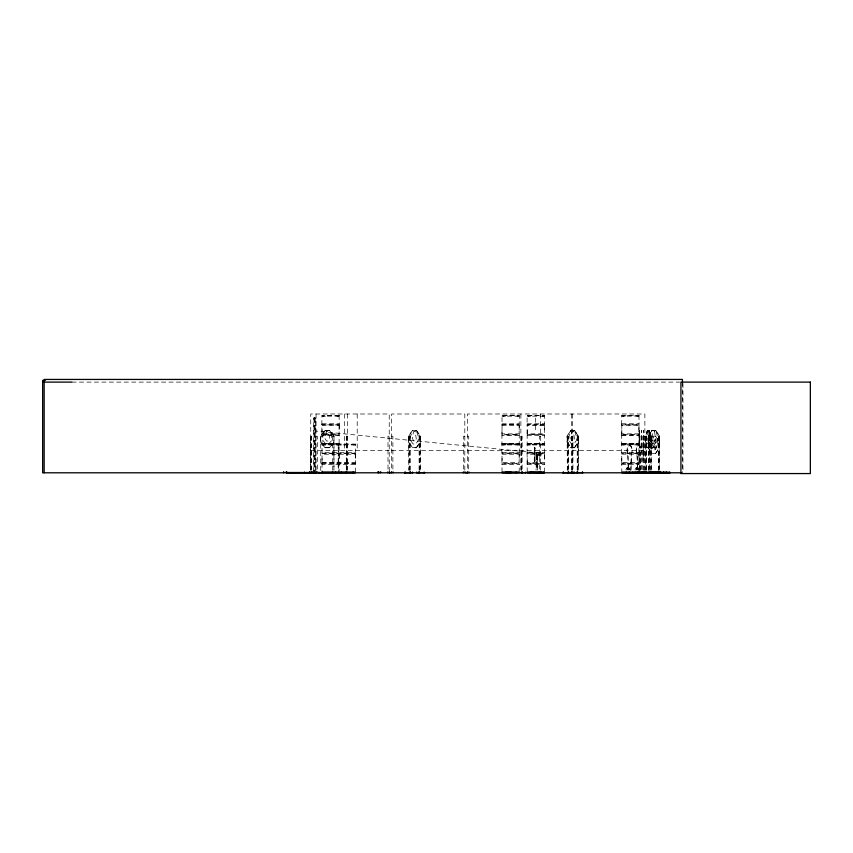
<?xml version="1.0" encoding="UTF-8"?>
<svg xmlns="http://www.w3.org/2000/svg" width="853" height="853" viewBox="0 0 853 853"><rect width="100%" height="100%" fill="white"/><g stroke="black" fill="none" stroke-linecap="round" stroke-linejoin="round"><path stroke-width="0.64" stroke-dasharray="4.26 3.2" d="M322.029 462.731L322.039 458.434M322.039 429.656L321.869 434.486L339.249 434.444M338.193 463.072L338.257 444.061L338.278 452.538M339.121 458.434L339.131 425.412M339.121 429.656L339.313 424.613M355.37 458.434L355.562 453.38M502.054 458.434L501.948 463.168L519.317 463.605M502.054 429.656L501.884 434.486L519.328 434.795M519.136 458.434L519.306 453.156L501.905 453.114L501.948 435.009L519.349 434.795M519.136 429.656L519.328 424.527M527.25 458.434L527.133 463.168L544.523 463.478M527.25 429.656L527.079 434.486L544.534 434.753L527.058 434.529M544.321 458.434L544.502 453.156L527.09 453.114L527.186 435.158M544.321 429.656L544.491 424.431M621.826 458.434L621.688 463.787M621.826 429.656L621.773 434.209M638.897 458.434L639.068 453.156L621.666 453.114L621.709 434.401M638.897 429.656L639.068 424.389L621.666 424.346L621.784 415.294L638.993 415.614M639.377 447.772L639.228 430.37L639.462 472.797M639.953 436.214L639.174 436.16L639.377 430.37M639.43 430.52L639.196 435.851M639.174 441.971L639.43 447.772L639.302 440.564M630.751 471.037L631.263 453.412A4.574 2.495 -90 0 0 631.263 446.94A4.574 2.495 -90 0 0 627.733 446.94A4.574 2.495 -90 0 0 627.733 453.412L628.213 469.779M631.028 469.779L631.508 453.412A4.574 2.495 -90 0 0 631.508 446.94A4.574 2.495 -90 0 0 627.968 446.94A4.574 2.495 -90 0 0 627.968 453.412L628.458 469.779M639.942 471.037L640.464 453.412A4.574 2.495 -90 0 0 640.464 446.94A4.574 2.495 -90 0 0 636.935 446.94A4.574 2.495 -90 0 0 636.935 453.412L637.415 469.779M640.219 469.779L640.699 453.412A4.574 2.495 -90 0 0 640.699 446.94A4.574 2.495 -90 0 0 637.17 446.94A4.574 2.495 -90 0 0 637.17 453.412L637.649 469.779M339.227 415.646L321.976 415.294L321.826 424.613L322.018 433.857L339.131 433.857M355.541 453.21L321.848 453.199L322.018 452.538L355.392 452.538L355.37 444.061M322.039 462.635L355.392 462.731M338.289 462.678L338.278 454.233M339.131 435.499L322.018 435.552L322.039 472.199M355.37 472.199L355.392 454.233L322.018 454.233L321.922 453.689L355.53 453.647M519.296 434.444L519.157 433.857L502.044 433.857L502.022 415.667M502.054 423.813L519.157 423.77L519.338 415.475L502.022 415.624M519.296 453.114L519.232 435.115M519.136 472.199L519.296 463.744L501.927 463.733L502.054 472.199M527.261 415.315L544.523 415.528L527.133 415.315L527.079 424.431M544.481 453.114L544.438 435.009M544.321 472.199L544.481 463.744L527.111 463.733L527.25 472.199M621.794 452.634L638.918 452.538L639.057 453.114M638.908 452.687L639.068 434.486L621.634 434.614M638.897 472.199L639.014 463.168M339.131 454.233L339.121 472.199M501.863 424.613L519.306 424.837M502.044 454.233L519.157 454.233L519.136 462.635L502.054 462.678L501.98 452.986M621.794 454.127L638.918 454.233L638.897 462.635L621.816 462.678L621.688 453.124M627.733 469.043C627.893 467.839 627.456 469.001 627.808 467.934M628.917 468.35L629.205 469.054L629.471 468.222M629.365 468.979C628.128 469.385 629.695 467.487 629.375 468.894M629.311 468.286L627.872 468.969M637.607 468.286C641.712 469.011 630.538 467.988 638.577 468.894M636.86 468.894C636.285 468.649 636.658 467.284 638.62 468.894M637.01 469.054L636.381 468.777L636.956 468.777M637.084 468.425L637.586 468.979M638.065 468.137L638.204 468.979L638.62 468.105M638.577 468.105L638.556 468.979M646.009 436.214L646.073 470.184M650.551 436.214L651.585 436.214L651.585 470.184M627.563 468.574L628.011 468.041M629.077 468.5C629.887 468.532 625.739 468.318 629.45 468.286M638.396 468.841L638.097 468.286M628.064 468.958C627.819 467.743 630.698 469.939 626.71 468.372C628.362 469.715 631.06 467.604 627.499 467.934M628.64 468.979L629.205 467.934M628.757 468.841L629.205 468.841M637.543 468.755L637.479 468.148L638.055 468.958M637.607 468.777L637.895 468.5M539.48 454.521L540.258 454.521M637.223 468.734L637.319 468.5M535.055 448.934C533.178 450.096 536.537 447.654 534.266 447.697M534.383 460.076C535.78 459.127 534.756 462.443 534.415 461.196M648.205 436.032L649.794 436.214L649.794 472.797M627.2 468.734L627.339 468.009M636.477 468.894L636.839 468.105M636.839 468.212L636.306 468.564M649.517 470.184L649.634 436.203M534.98 461.132L534.266 461.345L534.266 447.537M629.109 468.393L628.501 468.158L628.608 468.958M628.778 468.222L628.97 468.883L628.746 468.158M638.108 468.276L638.172 468.883L638.513 468.286M637.223 468.105L636.413 468.361M654.422 431.266L655.658 438.762L654.422 441.022L653.217 441.022L652.033 438.762L652.033 436.214L653.217 431.266L654.507 431.266M653.217 437.067L652.033 444.573L653.217 446.823L654.422 446.823L655.658 444.573L655.658 442.025L654.422 437.067L653.121 437.067M321.997 462.934L355.488 463.168M321.848 434.529L322.039 435.552M501.873 434.529L501.948 435.062M527.079 453.156L527.229 462.625L544.342 462.625L544.342 454.233L527.229 454.233M621.645 424.389L621.688 424.922L639.036 424.869M577.172 435.766L578.494 436.214L578.494 470.184M649.208 447.772L651.244 441.513L649.346 447.772L647.31 447.772L645.433 441.971L645.433 436.16L647.31 430.37L649.346 430.37M647.438 430.37L645.625 436.214L645.646 470.184M321.848 424.431L339.313 424.474M501.873 424.431L519.296 424.399L519.136 423.77M338.214 463.072L338.289 472.199M329.525 430.37L334.013 436.16L333.939 470.184L333.832 436.214L329.45 430.52L325.068 430.52L322.892 436.214L322.892 440.564L325.782 444.018M339.281 443.923L321.837 443.795L339.121 444.061M314.245 418.215L315.247 417.97L313.605 417.927L313.605 471.688M321.88 463.211L322.039 464.32L355.392 464.32M527.09 463.211L527.154 463.883M544.481 424.879L527.09 424.879L527.229 433.857L544.342 433.857L544.342 425.455L527.229 425.455M639.057 453.604L621.688 453.647M519.253 453.689L501.948 453.689M544.438 453.689L527.133 453.689M336.946 416.168L338.449 416.168M336.946 444.935L338.449 444.935M353.206 444.935L354.699 444.935M516.971 416.168L518.464 416.168M516.971 444.935L518.464 444.935M542.156 416.168L543.66 416.168M542.156 444.935L543.66 444.935M636.733 416.168L638.225 416.168M636.733 444.935L638.225 444.935M322.839 416.168L325.494 416.168M322.839 444.935L325.494 444.935M339.099 444.914L341.744 444.935M502.854 416.168L505.509 416.168M502.854 444.935L505.509 444.935M528.05 416.168L530.705 416.168M528.05 444.935L530.705 444.935M622.626 416.168L625.281 416.168M622.626 444.935L625.281 444.935M651.959 436.171L648.301 442.025L652.055 447.772L655.797 447.772L659.486 441.971L659.486 436.16L655.797 430.37L651.959 430.37L648.291 436.086M652.055 430.37L648.397 436.214L648.269 447.772M655.712 453.572L651.873 453.572L648.184 447.772L648.184 441.971L651.873 436.171L655.712 436.171L659.401 441.971L655.648 447.622M655.562 453.423L659.273 447.718M655.616 453.572L659.401 447.772L659.486 441.971M574.645 447.772L570.785 447.772L567.064 441.971L567.064 436.16L570.785 430.37L574.645 430.37L578.366 436.16L578.217 470.184M570.87 430.37L567.181 436.214L567.288 470.184M574.495 447.622L578.163 441.918L578.163 436.214M574.559 447.772L578.163 441.918M420.134 470.184L420.177 436.214L416.445 430.37L412.447 430.37L408.598 436.16L408.598 441.971L412.532 447.772L416.445 447.772M408.726 436.214L412.532 430.37M416.307 447.622L420.294 441.971L420.294 436.16L416.36 430.37M416.36 447.772L420.294 441.971M325.025 447.772L320.536 441.971L320.568 436.16L325.025 430.37M325.1 430.52L320.717 436.214L320.749 471.496M329.525 447.772L333.832 441.918M334.013 441.971L329.557 447.772L324.993 447.772M328.704 444.018L331.646 440.564L331.646 436.214L329.45 430.52M339.099 415.315L339.249 424.357M519.114 444.082L501.863 443.795L519.168 444.434M544.363 444.413L527.037 444.242L544.363 444.434M544.31 444.082L527.261 444.082M638.993 415.347L639.057 424.346M621.837 444.082L639.1 443.795L621.837 444.008M638.886 444.082L621.688 443.965M637.841 468.979L638.236 468.979M419.068 435.766L420.401 436.214L420.401 470.184M637.426 468.02L638.716 468.5M322.039 443.986L355.434 444.061M527.25 443.986L544.363 444.008M339.099 416.179L322.05 416.179M355.349 444.946L322.071 444.935M519.114 416.179L502.076 416.179M544.31 416.179L527.261 416.179M519.114 444.946L502.097 444.935M544.31 444.946L527.282 444.935M638.886 416.179L621.837 416.179M638.886 444.914L621.858 444.935M534.383 447.878L534.98 447.985M651.18 436.16L649.208 430.37M339.174 415.624L322.05 415.315M355.488 444.413L322.007 444.413M621.762 415.336L639.046 415.614M637.159 468.862L638.439 468.969M627.488 468.254L627.819 468.755M628.469 468.03L628.864 468.958M658.335 436.16L658.345 470.184M637.703 468.979L637.522 468.244M71.961 382.112L679.596 382.112M502.076 415.315L519.168 415.326M322.018 423.77L339.131 423.77M527.229 423.77L544.342 423.77L544.31 415.315M621.805 423.77L638.918 423.77M339.249 424.869L321.88 424.826M322.018 425.455L339.131 425.455M502.044 425.455L519.157 425.455L519.146 434.006M638.918 433.857L621.805 433.857L621.805 425.412L638.918 425.412L639.057 434.444M324.993 430.37L329.557 430.37M416.381 430.52L412.511 430.52L410.634 436.214L410.634 440.564L413.129 444.018L415.656 444.018L418.205 440.564L418.205 436.214L416.307 430.52M574.591 430.52L570.838 430.52L569.026 436.214L569.026 440.564L571.435 444.018L573.877 444.018L576.329 440.564L576.329 436.214L574.495 430.52M649.314 430.52L647.331 430.52L646.414 440.564L647.651 444.018L648.877 444.018L650.093 440.564L650.199 436.214L649.176 430.52L651.02 436.214L651.148 470.184M655.733 430.52L652.023 430.52L650.199 436.214L650.093 440.564L652.641 444.018L655.061 444.018L657.45 440.564L657.45 436.214L655.648 430.52M313.605 430.818L539.011 453.039A1.717 1.717 0 0 1 541.58 454.521A1.717 1.717 0 0 1 539.011 456.003A1.717 1.717 0 0 1 539.011 453.039M415.134 431.266L413.79 431.266L412.511 436.214L412.511 438.762L413.79 441.022L415.059 441.022L416.285 438.762L415.059 431.266M573.387 431.266L572.075 431.266L570.838 436.214L570.838 438.762L572.075 441.022L573.301 441.022L574.485 438.762L573.301 431.266M639.409 431.266L639.281 436.214L639.281 430.52M648.696 431.266L647.939 431.266L647.342 436.214L647.939 441.022L648.557 441.022L649.186 438.762L649.261 435.734M321.922 435.009L339.249 434.966M621.688 434.966L639.036 434.966M519.157 435.552L502.054 435.446M527.25 435.552L544.342 435.552M621.826 435.552L638.918 435.552M332.649 436.16L332.734 472.797M409.803 436.16L409.866 470.184M577.225 436.16L577.204 470.184M316.068 436.214L317.316 436.214L317.305 470.163M320.536 436.16L322.061 436.214M334.013 436.16L332.787 436.192M347.32 436.214L346.286 436.214L346.286 470.163M389.235 436.214L387.998 436.214L387.998 470.163M391.644 436.214L392.892 436.214L392.892 470.163M464.81 436.214L463.574 436.214L463.574 470.163M467.476 436.214L468.713 436.214L468.713 470.163M520.884 436.214L522.089 436.214L522.089 470.163M540.642 436.214L539.395 436.214L539.395 470.163M567.064 436.16L568.578 436.214L568.578 470.184M571.702 436.214L572.949 436.214L572.949 470.163M641.584 436.214L642.213 436.214L642.213 472.797M644.868 436.214L643.322 436.171L643.119 460.556L643.269 443.155M645.433 436.16L646.585 436.214L646.585 472.797M658.207 436.214L659.625 436.214L659.625 470.184M320.536 441.971L325.1 447.622L329.482 447.622M408.598 441.971L412.596 447.622M567.064 441.971L570.924 447.622M645.625 441.918L647.438 447.772M519.157 443.976L502.022 444.434M502.022 444.413L519.168 444.392M621.784 444.413L638.929 444.392M412.511 447.622L416.381 447.622M570.838 447.622L574.591 447.622M647.331 447.622L649.314 447.622M652.023 447.622L655.733 447.622M641.733 447.772L641.584 430.37L641.733 470.184M310.748 450.565L389.235 450.565M391.644 450.565L464.81 450.565M467.476 450.565L644.868 450.565M502.044 452.538L519.157 452.538M527.229 452.538L544.342 452.538M534.916 454.798L536.633 454.798M537.006 454.798L540.056 454.798M536.057 455.651L537.582 455.651M534.436 460.034L534.98 460.172M621.688 463.211L639.036 463.211M321.901 463.733L355.509 463.733M639.036 463.733L621.688 463.733L621.826 472.199M502.044 464.32L519.157 464.32M527.229 464.32L544.342 464.32M621.805 464.32L638.918 464.32M636.722 467.956L637.33 468.148M625.622 469.811L632.521 469.811M634.813 469.811L641.723 469.811M568.119 436.214L568.301 470.184M627.936 468.041L628.576 468.244M651.052 441.961L651.02 436.214M574.559 430.37L578.249 436.214M567.181 441.918L570.87 447.772M655.712 430.37L659.369 436.214L659.337 470.184M655.616 436.171L659.273 442.025M652.108 447.622L648.397 441.918L652.023 436.32L650.199 442.025L650.199 446.375L652.641 449.819L655.061 449.819L657.45 446.375L657.45 442.025L655.648 436.32M648.301 447.718L651.959 453.572M621.688 424.869L621.826 425.455M527.111 424.869L527.133 424.304L544.459 424.357L544.321 423.77M544.481 463.254L544.331 462.678M534.362 461.132L534.415 447.537M648.557 431.266L649.186 436.214M639.281 430.37L639.323 436.214M639.206 440.564L639.228 447.772M682.954 383.423L682.954 472.797M682.432 382.112L682.432 472.797M658.623 436.214L658.623 470.184M650.636 436.214L650.636 470.184M648.802 436.214L648.802 470.184M648.483 436.214L648.515 470.184M646.147 436.214L646.147 470.184M644.868 470.163L644.868 413.993L467.476 413.993L467.476 470.163M644.1 436.214L644.1 472.797M643.62 470.184L643.62 430.37L643.471 453.572M639.942 436.214L639.878 470.184M637.532 469.715L637.532 467.711L636.114 467.711L636.114 469.715M637.255 467.711L637.255 469.715M636.391 467.711L636.391 469.715M628.341 469.715L628.341 467.711L626.923 467.711L626.923 469.715M628.064 467.711L628.064 469.715M627.2 467.711L627.2 469.715M577.481 436.214L577.481 472.797M572.619 413.993L572.619 470.163M572.086 436.214L572.086 470.163M571.702 413.993L571.702 470.163M567.565 436.214L567.565 470.184M540.642 413.993L540.642 470.163M537.582 470.163L537.006 453.743M537.433 455.651L537.433 470.163M537.294 455.651L537.294 470.163M536.633 453.743L536.057 470.163M536.345 455.651L536.345 470.163M536.196 455.651L536.196 470.163M535.353 418.055L535.353 432.258M534.916 447.836L534.916 461.27M521.748 436.214L521.748 470.163M521.215 436.214L521.215 470.163M520.884 413.993L520.884 470.163M464.81 470.163L464.81 413.993L391.644 413.993L391.644 470.163M419.356 436.214L419.356 472.797M419.132 435.766L419.1 470.184M410.133 470.184L410.133 436.214L408.598 436.16L408.832 470.184M409.088 436.214L409.088 470.184M389.235 471.464L389.235 413.993L310.748 413.993L310.748 470.163M357.204 413.993L357.204 450.565M347.32 413.993L347.32 470.163M346.915 436.214L346.915 470.163M346.702 436.214L346.702 470.163M344.623 413.993L344.623 450.565M338.278 464.32L338.278 470.11M316.068 413.993L316.079 470.163M315.247 470.184L315.247 417.927L315.152 472.797M314.384 417.927L314.384 472.797M314.245 417.927L314.245 472.797M314.096 417.927L314.096 472.797M311.366 470.163L311.366 436.214L310.332 436.214L310.332 470.163M310.961 436.214L310.961 470.163M639.281 438.762L639.26 441.022L639.228 438.762M650.978 440.073L652.929 444.456C648.717 449.638 652.246 451.216 653.547 445.277C654.763 451.226 658.463 449.638 654.198 444.434C658.207 439.551 654.859 437.877 653.601 443.571L651.98 440.105L650.978 440.073M326.55 431.266L325.057 438.762L326.55 441.022L328.01 441.022L329.429 438.762L329.429 436.214L328.01 431.266L326.55 431.266M322.05 443.421L339.121 443.432L322.071 443.432M502.076 443.421L519.136 443.432L502.097 443.432M527.261 443.421L544.321 443.432L527.282 443.432M621.837 443.421L638.897 443.432L621.858 443.432M540.056 453.476L539.672 455.566L540.056 453.476"/><path stroke-width="1.28" d="M632.766 472.765L632.851 472.04M646.489 472.701L646.489 472.04M639.494 472.679L639.398 471.848M652.012 472.679L652.055 472.04M316.036 472.701L315.973 472.04M525.693 472.701L525.768 472.104L525.832 472.797M562.703 472.797L583.025 472.701M404.493 472.797L412.372 472.701M318.361 472.797L355.392 472.743M390.845 472.701L391.367 472.104M466.612 472.797L467.103 472.701M625.42 472.765L626.347 472.189L626.582 472.797M628.885 472.775L628.64 472.466M634.856 472.466L635.112 472.04M638.257 472.765L638.534 472.189L637.799 472.434M656.714 472.466L657.759 472.775L657.759 472.04M659.977 472.797L659.444 472.722L660.083 472.04M666.95 472.775L666.683 472.189L666.15 472.765M668.731 472.765L669.658 472.189L669.936 472.775M304.457 472.701L304.5 472.104L304.553 472.797M316.292 472.701L286.661 472.754L286.661 471.656M635.506 472.466L635.346 472.765M637.564 472.786L637.809 472.189L638.097 472.743M656.511 472.786L656.757 472.189L657.045 472.743M665.713 472.786L665.948 472.189L666.47 472.765M563.172 472.701L563.247 472.104M571.147 472.701L571.233 472.104L571.307 472.797M404.972 472.701L405.058 472.104M318.915 472.701L319.011 472.104L319.107 472.797M45.316 380.395L42.65 380.395L42.65 472.797L681.099 472.797M42.65 382.112L71.908 382.112M322.039 472.199L355.37 472.199M502.054 472.199L519.136 472.199M527.25 472.199L544.321 472.199M621.826 472.199L669.658 472.189M543.873 472.722L529.926 472.231L529.958 472.797M286.661 472.509L314.096 472.509M322.007 472.423L355.402 472.445M502.022 472.423L519.168 472.445M527.218 472.445L544.363 472.423M621.784 472.445L669.381 472.765M465.002 472.104L465.61 472.701M502.044 472.743L525.768 472.605M527.229 472.743L544.438 472.797M621.805 472.743L669.957 472.743M540.919 472.104L541.015 472.701M390.034 472.701L389.608 472.701M335.762 472.701L335.666 472.104L335.581 472.797M424.677 472.701L416.85 472.701M424.25 472.701L424.165 472.104L424.09 472.797M582.62 472.701L582.535 472.104M663.815 472.701L663.73 472.104M568.535 472.797L568.418 471.848M568.141 472.701L568.066 472.104L568.002 472.797M660.499 472.466L660.659 472.04M657.727 472.679L657.141 472.04M389.512 472.605L389.512 472.104M682.432 382.112L682.432 379.436L44.153 379.436L44.153 472.797M663.655 472.04L663.655 472.797M660.329 472.04L660.382 472.797M659.433 472.04L659.433 472.797M659.337 472.04L659.337 472.797M659.102 472.04L659.102 472.797M658.847 472.04L658.847 472.797M658.505 471.848L658.527 472.797M658.228 471.848L658.228 472.797M657.919 472.04L657.919 472.797M655.541 472.04L655.541 472.797M654.731 472.04L654.731 472.797M654.592 472.04L654.592 472.797M653.952 472.04L653.952 472.797M653.515 472.04L653.515 472.797M653.089 472.04L653.089 472.797M652.598 472.04L652.598 472.797M651.02 471.848L651.02 472.797M650.722 472.04L650.722 472.797M650.583 471.848L650.583 472.797M649.911 471.848L649.911 472.797M649.634 471.848L649.634 472.797M648.834 472.04L648.834 472.797M646.649 471.848L646.649 472.797M646.211 471.848L646.211 472.797M645.209 472.104L645.252 472.701L645.06 472.04M644.964 472.04L644.964 472.797M644.484 472.04L644.484 472.797M644.1 471.848L644.1 472.797M643.62 471.848L643.62 472.797M643.493 471.848L643.482 472.797M642.213 471.848L642.213 472.797M641.733 471.848L641.733 472.797M639.878 471.848L639.942 472.797M639.547 472.04L639.547 472.797M636.999 472.04L636.999 472.797M582.46 472.04L582.46 472.797M577.769 472.04L577.769 472.797M577.364 471.848L577.364 472.797M577.086 471.848L577.086 472.797M574.474 472.04L574.474 472.797M573.088 471.848L573.088 472.797M571.979 471.848L571.979 472.797M571.649 471.848L571.649 472.797M571.606 472.04L571.521 472.797M568.695 471.848L568.695 472.797M563.321 472.04L563.321 472.797M543.681 472.231L543.681 472.797M540.738 472.04L540.823 472.797M539.256 471.848L539.256 472.797M522.185 471.848L522.185 472.797M521.855 471.848L521.855 472.797M516.065 472.04L516.065 472.797M510.766 471.656L510.766 472.797M509.977 471.656L509.977 472.797M508.1 471.656L508.1 472.797M506.213 471.656L506.213 472.797M468.851 471.848L468.862 472.797M467.38 472.04L467.38 472.797M467.295 472.04L467.295 472.797M464.906 472.04L464.992 472.797M463.424 471.848L463.424 472.797M419.228 471.848L419.228 472.797M418.972 471.848L418.972 472.797M416.69 472.04L416.69 472.797M412.532 472.04L412.532 472.797M410.25 471.848L410.25 472.797M409.994 471.848L409.994 472.797M405.132 472.04L405.132 472.797M393.03 471.848L393.03 472.797M391.548 472.04L391.463 472.797M389.426 472.04L389.331 472.797M387.859 471.848L387.848 472.797M380.651 471.656L380.651 472.797M378.764 471.656L378.764 472.797M377.986 471.656L377.986 472.797M353.11 472.04L353.11 472.797M346.627 471.848L346.627 472.797M346.211 471.848L346.211 472.797M332.478 471.848L332.467 472.797M322.21 472.797L322.199 471.848L322.093 472.797M317.455 471.848L317.455 472.797M316.388 472.04L316.388 472.797M315.887 472.04L315.887 472.797M314.096 471.656L314.096 472.797M312.209 471.656L312.209 472.797M311.441 471.848L311.441 472.797M311.036 471.848L311.036 472.797M309.543 471.656L309.543 472.797M286.299 471.656L286.299 472.797M283.633 471.656L283.633 472.797M629.333 472.189L629.567 472.797L629.333 472.189M810.35 382.112L680.929 382.112L680.929 473.564L810.35 473.564L810.35 382.112M341.371 472.701L341.317 472.104L341.275 472.797M654.304 472.797L654.304 472.04L654.251 472.797"/></g></svg>
